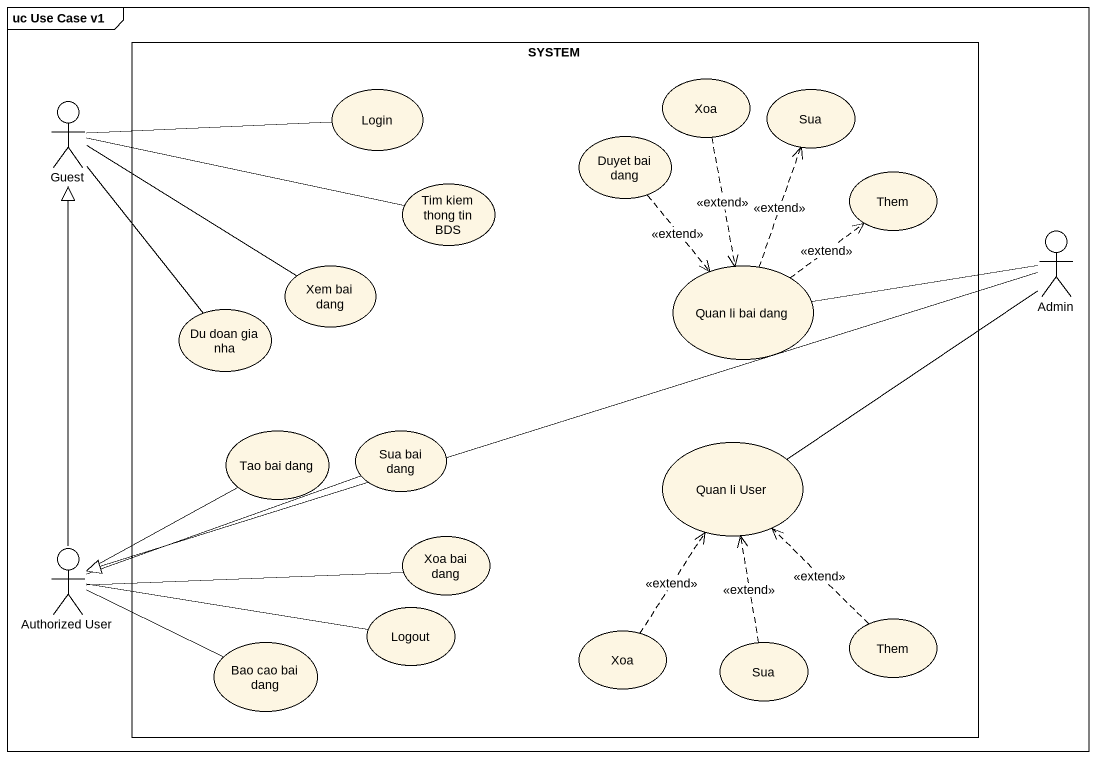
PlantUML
@startuml
mainframe uc Use Case v1
rectangle SYSTEM {
  usecase Login
  usecase Xoa
  usecase Sua
  usecase "Duyet bai dang" as Duyet_bai_dang
  usecase Them
  usecase "Tim kiem thong tin BDS" as Tim_kiem_thong_tin_BDS
  usecase "Xem bai dang" as Xem_bai_dang
  usecase "Quan li bai dang" as Quan_li_bai_dang
  usecase "Du doan gia nha" as Du_doan_gia_nha
  usecase "Tao bai dang" as Tao_bai_dang
  usecase "Sua bai dang" as Sua_bai_dang
  usecase "Quan li User" as Quan_li_User
  usecase "Xoa bai dang" as Xoa_bai_dang
  usecase "Bao cao bai dang" as Bao_cao_bai_dang
  usecase Logout
  usecase "Xoa" as Xoa_2
  usecase "Sua" as Sua_2
  usecase "Them" as Them_2
}
actor Guest
actor Admin
actor "Authorized User" as Authorized_User
Guest -right- Login
Guest -right- Tim_kiem_thong_tin_BDS
Guest -right- Xem_bai_dang
Guest -- Du_doan_gia_nha
Xoa ..> Quan_li_bai_dang : <<extend>>
Duyet_bai_dang ..> Quan_li_bai_dang : <<extend>>
Admin -left- Quan_li_bai_dang
Admin -- Quan_li_User
Admin -left-|> Authorized_User
Quan_li_bai_dang .up.> Sua : <<extend>>
Quan_li_bai_dang .up.> Them : <<extend>>
Authorized_User -up-|> Guest
Authorized_User -up- Tao_bai_dang
Authorized_User -right- Sua_bai_dang
Authorized_User -right- Xoa_bai_dang
Authorized_User -right- Bao_cao_bai_dang
Authorized_User -right- Logout
Xoa_2 .up.> Quan_li_User : <<extend>>
Sua_2 .up.> Quan_li_User : <<extend>>
Them_2 .up.> Quan_li_User : <<extend>>
@enduml
